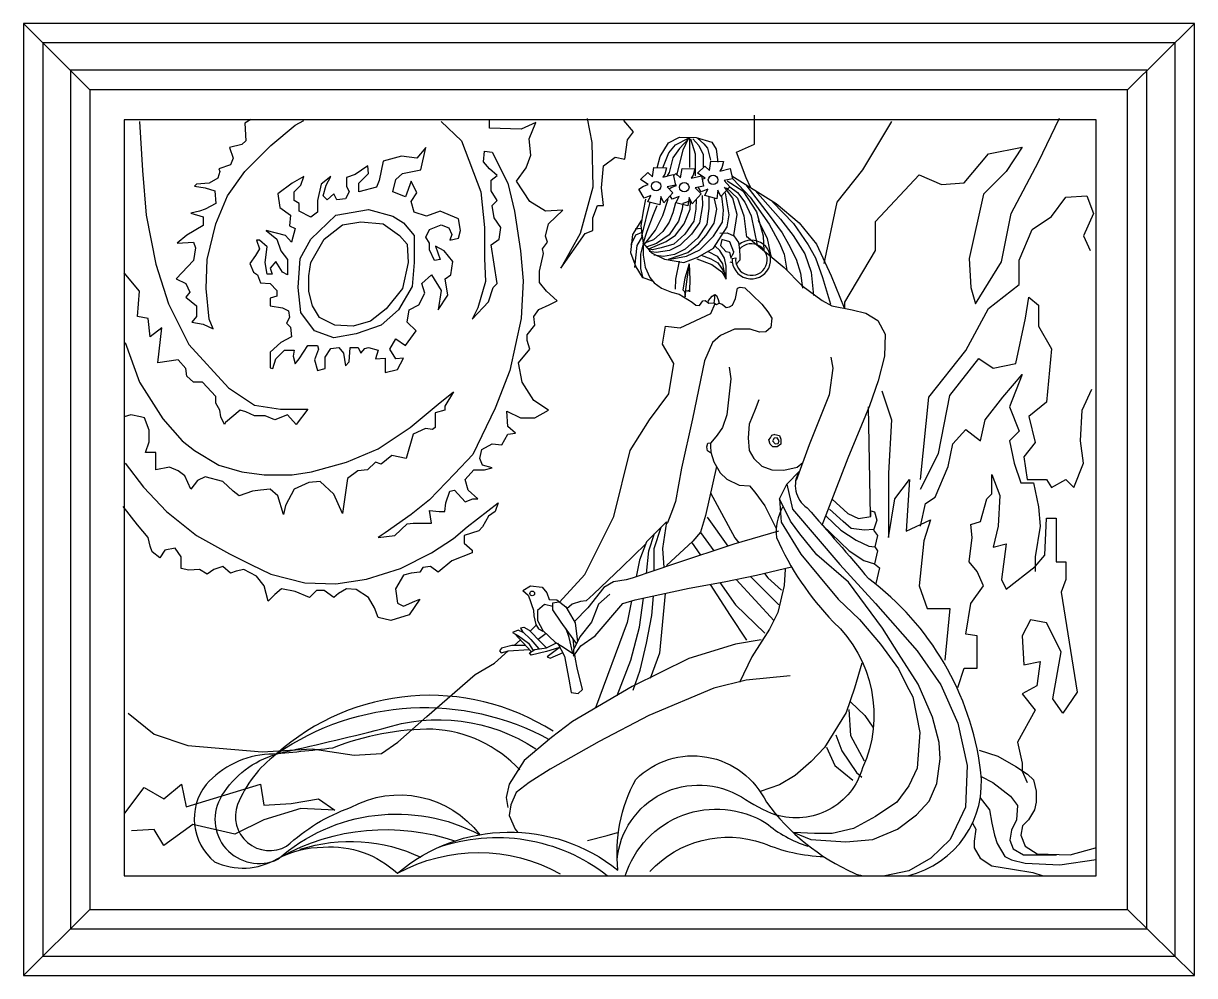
# Model space of a CAD drawing. Extents: x -66030 to 95157, y -13132 to 45879.
# Drawn here: x -64024 to -63424, y 6367 to 6855 of the extents above; entities that cross this region are included whole.
import ezdxf

# ---------------------------------------------------------------- set-up
doc = ezdxf.new("R2010")
doc.units = 0
doc.header["$LTSCALE"] = 100
doc.header["$MEASUREMENT"] = 0
for name, color, linetype in [('3', 11, 'CONTINUOUS'), ('4', 121, 'CONTINUOUS'), ('7', 105, 'CONTINUOUS')]:
    doc.layers.add(name, color=color, linetype=linetype)

msp = doc.modelspace()

# ---------------------------------------------------------------- linework, layer by layer
at = {"layer": '3'}
msp.add_lwpolyline([(-63972.22, 6418.6), (-63474.27, 6418.6), (-63474.27, 6805.98), (-63972.22, 6805.98)], close=True, dxfattribs=at)
for points in [[(-63964.28, 6805.22), (-63962.8, 6779.99), (-63960.82, 6757.23), (-63955.87, 6731.99), (-63949.43, 6711.71), (-63939.03, 6690.93), (-63918.73, 6668.66), (-63905.36, 6659.75), (-63892, 6657.77), (-63878.13, 6657.77), (-63884.07, 6649.86), (-63888.53, 6654.81), (-63894.97, 6652.33), (-63899.92, 6654.31), (-63905.36, 6654.31), (-63909.82, 6656.29), (-63912.79, 6657.28), (-63920.22, 6650.85), (-63920.71, 6649.86), (-63922.69, 6653.82), (-63923.19, 6657.28), (-63925.17, 6660.74), (-63925.17, 6664.21), (-63932.1, 6671.63), (-63936.56, 6671.63), (-63940.02, 6674.6), (-63940.52, 6678.56), (-63944.48, 6683.01), (-63954.88, 6681.52), (-63952.9, 6699.34), (-63958.84, 6694.88), (-63959.83, 6704.28), (-63965.27, 6705.27), (-63964.28, 6718.14), (-63972.21, 6727.54)], [(-63907.34, 6806.21), (-63910.32, 6804.23), (-63909.82, 6795.32), (-63911.8, 6793.34), (-63918.24, 6791.86), (-63916.26, 6786.42), (-63917.74, 6782.95), (-63923.68, 6780.98), (-63923.19, 6779.49), (-63924.18, 6776.03), (-63928.63, 6773.55), (-63935.07, 6773.06), (-63936.06, 6772.07), (-63930.62, 6771.08), (-63925.66, 6769.6), (-63925.17, 6763.16), (-63930.62, 6760.19), (-63933.59, 6759.2), (-63938.04, 6758.22), (-63931.61, 6756.24), (-63931.61, 6751.78), (-63940.02, 6746.84), (-63944.97, 6742.88), (-63936.56, 6743.37), (-63935.57, 6740.4), (-63936.56, 6733.97), (-63945.47, 6724.57), (-63940.52, 6722.1), (-63938.54, 6717.64), (-63940.52, 6715.17), (-63935.07, 6710.72), (-63935.07, 6705.27), (-63937.55, 6702.31), (-63931.61, 6701.32), (-63926.65, 6698.84), (-63928.63, 6703.79), (-63930.12, 6719.62), (-63929.62, 6734.47), (-63925.17, 6752.77), (-63919.23, 6767.12), (-63910.32, 6779.49), (-63896.95, 6792.85), (-63884.57, 6803.24), (-63880.11, 6805.71)], [(-63809.8, 6805.22), (-63799.41, 6795.32), (-63789.5, 6769.1), (-63787.52, 6750.79), (-63787.52, 6734.96), (-63787.03, 6723.09), (-63790.99, 6709.73), (-63793.96, 6703.79), (-63785.54, 6712.7), (-63783.07, 6720.12), (-63781.09, 6722.1), (-63784.06, 6741.89), (-63780.1, 6744.86), (-63779.11, 6750.79), (-63782.57, 6755.74), (-63783.56, 6762.17), (-63781.09, 6764.65), (-63784.06, 6769.6), (-63784.06, 6775.04), (-63781.09, 6777.51), (-63785.05, 6780.98), (-63788.02, 6784.44), (-63787.52, 6789.88), (-63783.56, 6789.39), (-63775.64, 6773.55), (-63772.17, 6759.2), (-63769.2, 6738.92), (-63767.72, 6723.58), (-63768.71, 6704.28), (-63774.65, 6677.57), (-63782.08, 6658.27), (-63793.47, 6634.52), (-63802.87, 6624.62), (-63815.75, 6611.27), (-63825.15, 6603.84), (-63838.52, 6594.44), (-63841.99, 6591.97), (-63833.57, 6592.96), (-63827.13, 6598.9), (-63824.16, 6599.39), (-63818.72, 6599.39), (-63814.76, 6599.39), (-63815.75, 6605.82), (-63810.79, 6605.33), (-63807.82, 6605.33), (-63807.33, 6609.78), (-63805.35, 6615.72), (-63802.87, 6616.21), (-63797.43, 6610.28), (-63793.47, 6611.76), (-63790.99, 6611.76), (-63795.94, 6616.21), (-63797.43, 6621.66), (-63792.97, 6626.6), (-63787.52, 6626.6), (-63783.56, 6627.59), (-63788.51, 6629.08), (-63790, 6632.54), (-63789.01, 6636.99), (-63783.56, 6639.96), (-63778.61, 6639.47), (-63775.64, 6644.91), (-63771.68, 6645.41), (-63775.64, 6648.87), (-63776.14, 6656.79), (-63769.2, 6653.32), (-63761.78, 6653.32), (-63754.85, 6657.28), (-63762.27, 6662.23), (-63768.21, 6671.63), (-63770.19, 6681.52), (-63764.25, 6688.45), (-63765.74, 6692.9), (-63765.74, 6695.87), (-63761.78, 6700.82), (-63762.27, 6705.27), (-63759.8, 6708.74), (-63754.35, 6711.21), (-63750.39, 6713.19), (-63755.84, 6718.14), (-63759.3, 6722.59), (-63759.3, 6728.53), (-63757.32, 6737.43), (-63757.82, 6739.91), (-63755.34, 6743.37), (-63756.33, 6746.34), (-63754.85, 6752.77), (-63747.42, 6759.7), (-63756.33, 6759.2), (-63764.25, 6764.15), (-63771.18, 6774.54), (-63766.23, 6781.47), (-63763.76, 6787.9), (-63764.75, 6796.31), (-63761.28, 6804.72), (-63768.71, 6801.26), (-63785.05, 6801.76), (-63785.05, 6806.21)], [(-63735.04, 6806.7), (-63732.56, 6794.33), (-63732.07, 6771.57), (-63738.51, 6747.82), (-63748.41, 6730.01), (-63736.03, 6747.82), (-63732.07, 6749.31), (-63732.07, 6755.74), (-63729.59, 6762.17), (-63726.62, 6762.17), (-63727.61, 6771.08), (-63726.62, 6782.46), (-63720.68, 6786.91), (-63715.73, 6785.92), (-63714.24, 6795.82), (-63711.27, 6799.78), (-63716.23, 6805.71)], [(-63651.32, 6771.44), (-63653.42, 6776.23), (-63658.38, 6789.45), (-63649.28, 6793.58), (-63649.28, 6808.46)], [(-63579, 6805.15), (-63593.88, 6780.36), (-63607.11, 6763.84), (-63613.73, 6732.44)], [(-63602.98, 6709.36), (-63602.98, 6712.61), (-63587.27, 6739.05), (-63587.27, 6753.92), (-63564.94, 6777.89), (-63553.37, 6772.93), (-63541.79, 6773.75), (-63529.39, 6788.63), (-63512.02, 6791.93), (-63520.29, 6779.54), (-63531.87, 6767.97), (-63539.31, 6734.92), (-63538.48, 6720.05), (-63536, 6711.78), (-63522.77, 6733.27), (-63517.81, 6758.05), (-63503.75, 6784.5), (-63493, 6806.81)], [(-63699.12, 6781.39), (-63697.52, 6787.27), (-63693.23, 6794.23), (-63687.61, 6797.17), (-63679.05, 6796.9), (-63671.01, 6794.5), (-63668.87, 6791.02), (-63668.07, 6784.33)], [(-63696.15, 6781.36), (-63693.2, 6789.12), (-63689.72, 6793.13), (-63683.03, 6796.61)], [(-63682.76, 6796.61), (-63687.58, 6791.26), (-63691.06, 6786.45), (-63692.93, 6778.95), (-63694, 6777.35)], [(-63683.03, 6796.61), (-63685.97, 6790.46), (-63689.19, 6777.62)], [(-63682.49, 6796.61), (-63682.49, 6781.63)], [(-63681.96, 6796.35), (-63679.55, 6788.59), (-63679.55, 6781.36), (-63679.55, 6777.35)], [(-63680.89, 6796.35), (-63677.67, 6792.87), (-63675.53, 6788.32), (-63675.53, 6781.9)], [(-63678.48, 6796.61), (-63675.26, 6793.67), (-63673.39, 6791.53), (-63671.78, 6785.38)], [(-63880.08, 6776.97), (-63886.02, 6773.5), (-63893.45, 6768.06), (-63892.46, 6761.13), (-63887.01, 6757.18), (-63887.51, 6751.73), (-63884.54, 6750.25), (-63886.52, 6743.32), (-63889.49, 6746.79), (-63899.39, 6749.26), (-63893.94, 6744.81), (-63891.96, 6738.87), (-63888.5, 6734.42), (-63888.5, 6726.5), (-63890.97, 6727.98), (-63894.44, 6733.43), (-63897.41, 6729.96), (-63896.42, 6726.99), (-63898.9, 6726.99), (-63899.89, 6732.93), (-63898.9, 6740.85), (-63902.86, 6744.31), (-63904.34, 6744.31), (-63902.86, 6739.86), (-63904.84, 6736.4), (-63907.81, 6732.44), (-63905.83, 6727.98), (-63903.85, 6726.5), (-63902.36, 6722.54), (-63897.41, 6722.05), (-63893.94, 6718.58), (-63893.94, 6715.61), (-63897.41, 6714.62), (-63897.41, 6710.67), (-63890.97, 6709.68), (-63888, 6708.19), (-63887.51, 6704.73), (-63888.99, 6701.76), (-63887.01, 6699.78), (-63886.52, 6694.83), (-63891.96, 6691.86), (-63897.41, 6686.92), (-63897.41, 6679), (-63895.92, 6678.51), (-63894.44, 6683.45), (-63889.98, 6687.91), (-63885.03, 6687.91), (-63885.53, 6684.94), (-63884.54, 6680.98), (-63882.56, 6683.45), (-63878.1, 6690.38), (-63873.15, 6690.38), (-63872.65, 6688.4), (-63874.63, 6682.96), (-63873.15, 6677.52), (-63869.19, 6678.51), (-63869.19, 6684.44), (-63866.22, 6688.9), (-63862.26, 6689.39), (-63859.78, 6686.42), (-63858.79, 6679.99), (-63856.81, 6681.97), (-63856.31, 6689.39), (-63852.35, 6689.39), (-63850.87, 6686.42), (-63848.89, 6688.9), (-63846.91, 6689.39), (-63841.96, 6687.91), (-63843.44, 6683.45), (-63838.49, 6683.95), (-63838.49, 6676.53), (-63832.05, 6678.01), (-63829.08, 6683.95), (-63833.04, 6683.45), (-63836.01, 6688.4), (-63833.04, 6693.84), (-63828.09, 6690.38), (-63822.65, 6697.8), (-63827.1, 6702.26), (-63826.11, 6708.69), (-63821.16, 6711.16), (-63818.19, 6717.1), (-63819.67, 6722.05), (-63814.72, 6726.5), (-63809.77, 6718.58), (-63811.26, 6708.69), (-63806.31, 6716.11), (-63807.79, 6724.52), (-63804.82, 6726.5), (-63803.83, 6733.43), (-63808.29, 6738.87), (-63812.74, 6741.34), (-63810.27, 6734.42), (-63813.24, 6733.92), (-63815.71, 6739.36), (-63815.71, 6742.83), (-63817.69, 6745.8), (-63815.71, 6749.75), (-63809.77, 6752.23), (-63805.81, 6750.74), (-63804.33, 6747.28), (-63805.32, 6744.31), (-63800.86, 6745.3), (-63799.87, 6749.26), (-63800.86, 6755.2), (-63810.27, 6759.16), (-63817.2, 6756.68), (-63823.64, 6758.66), (-63825.12, 6764.1), (-63822.15, 6768.56), (-63825.12, 6774.49), (-63828.09, 6766.58), (-63834.53, 6769.05), (-63833.04, 6775.48), (-63829.58, 6778.45), (-63820.17, 6780.43), (-63817.69, 6791.81), (-63822.15, 6786.37), (-63830.07, 6787.36), (-63839.48, 6784.88), (-63841.46, 6774.99), (-63842.95, 6771.52), (-63851.86, 6769.05), (-63851.86, 6773.5), (-63846.91, 6778.45), (-63847.4, 6782.41), (-63853.84, 6777.96), (-63858.29, 6776.47), (-63858.29, 6772.02), (-63856.81, 6769.05), (-63858.79, 6765.59), (-63863.25, 6765.09), (-63864.73, 6768.06), (-63868.2, 6765.09), (-63870.18, 6767.07), (-63868.69, 6772.51), (-63866.22, 6776.97), (-63871.17, 6773.01), (-63873.15, 6764.6), (-63873.15, 6758.66), (-63876.61, 6756.19), (-63882.56, 6759.16), (-63882.56, 6763.11), (-63885.03, 6764.6), (-63885.03, 6769.05), (-63881.57, 6772.51), (-63880.08, 6776.97)], [(-63702.34, 6767.21), (-63705.82, 6765.87), (-63708.5, 6770.42), (-63706.09, 6772.02), (-63703.68, 6772.82), (-63707.69, 6775.5), (-63703.94, 6778.98), (-63701.53, 6776.84), (-63700.73, 6781.65), (-63694.31, 6781.39), (-63695.11, 6778.17), (-63696.18, 6776.57), (-63690.83, 6777.91), (-63689.75, 6772.56), (-63694.04, 6771.75), (-63691.09, 6768.54), (-63695.64, 6763.46), (-63697.25, 6766.67), (-63697.79, 6762.39), (-63703.94, 6764), (-63702.34, 6767.21)], [(-63690.71, 6777.31), (-63689.49, 6778.44), (-63687.08, 6776.3), (-63686.27, 6781.12), (-63679.85, 6780.85), (-63680.65, 6777.64), (-63681.72, 6776.03), (-63676.37, 6777.37), (-63675.3, 6772.02), (-63679.58, 6771.22), (-63676.64, 6768.01), (-63681.19, 6762.93), (-63682.79, 6766.14), (-63683.33, 6761.85), (-63689.49, 6763.46), (-63687.88, 6766.67)], [(-63676, 6775.53), (-63674.49, 6776.03), (-63678.51, 6778.71), (-63674.76, 6782.19), (-63672.35, 6780.05), (-63671.55, 6784.86), (-63665.12, 6784.6), (-63665.93, 6781.39), (-63667, 6779.78), (-63661.64, 6781.12), (-63660.57, 6775.77), (-63664.86, 6774.96), (-63661.91, 6771.75), (-63666.46, 6766.67), (-63668.07, 6769.88), (-63668.6, 6765.6), (-63674.76, 6767.21), (-63673.16, 6770.42)], [(-63663.25, 6774.7), (-63655.22, 6769.61), (-63648.26, 6758.91), (-63644.78, 6746.61), (-63644.41, 6738.9)], [(-63660.84, 6777.37), (-63638.08, 6763.19), (-63626.3, 6753.29), (-63617.47, 6742.32), (-63609.97, 6726), (-63603.28, 6709.68)], [(-63660.42, 6775.71), (-63651.45, 6766.44), (-63641.71, 6752.53), (-63636.45, 6742.8), (-63633.98, 6737.24), (-63632.74, 6728.89)], [(-63705.01, 6765.33), (-63706.35, 6759.18), (-63707.42, 6751.69), (-63706.35, 6742.86), (-63702.07, 6737.78), (-63695.38, 6734.57), (-63685.47, 6732.96), (-63678.24, 6735.64), (-63670.21, 6740.18), (-63663.25, 6751.15), (-63662.18, 6757.31), (-63664.05, 6768.54)], [(-63692.97, 6770.59), (-63691.63, 6771.49), (-63689.22, 6772.29), (-63689.77, 6772.66)], [(-63673.16, 6770.42), (-63676.64, 6769.08), (-63678.06, 6771.5)], [(-63659.8, 6746.66), (-63658.16, 6757.57), (-63660.3, 6765.87), (-63664.59, 6771.49)], [(-63663.52, 6771.22), (-63657.89, 6765.87), (-63654.68, 6756.77), (-63653.31, 6745.89)], [(-63661.91, 6771.75), (-63657.89, 6768.81), (-63654.15, 6763.73), (-63650.93, 6756.77), (-63647.95, 6741.85)], [(-63653.62, 6772.77), (-63641.71, 6757.17), (-63635.06, 6748.05), (-63631.81, 6742.33), (-63627.95, 6734.61), (-63625.63, 6727.35), (-63624.7, 6719.78)], [(-63648.82, 6769.84), (-63635.99, 6755.16), (-63629.5, 6746.66), (-63623.47, 6737.39), (-63620.22, 6727.97), (-63618.98, 6715.91)], [(-63706.89, 6746.34), (-63702.61, 6763.73)], [(-63706.35, 6742.59), (-63704.21, 6749.01), (-63701, 6757.57), (-63699.12, 6762.12)], [(-63689.75, 6763.46), (-63691.09, 6758.38), (-63692.97, 6753.56), (-63696.18, 6748.75), (-63701, 6744.46), (-63706.09, 6742.59)], [(-63705.28, 6742.59), (-63699.93, 6749.55), (-63696.18, 6757.04), (-63693.5, 6765.33)], [(-63681.99, 6764.53), (-63686.01, 6763.19), (-63686.27, 6760.25), (-63688.15, 6754.1), (-63692.97, 6747.14), (-63699.39, 6742.59), (-63704.75, 6740.72)], [(-63679.05, 6765.33), (-63679.31, 6760.25), (-63680.38, 6754.1), (-63684.94, 6747.41), (-63690.56, 6742.32), (-63696.98, 6740.45), (-63701.53, 6739.38), (-63703.41, 6739.92)], [(-63703.41, 6739.92), (-63694.57, 6743.66), (-63689.75, 6746.87), (-63685.2, 6752.76), (-63682.26, 6760.25), (-63681.99, 6764.53)], [(-63676.1, 6767.21), (-63675.83, 6762.12), (-63677.44, 6753.29), (-63681.45, 6747.41), (-63687.34, 6741.79), (-63692.7, 6739.11), (-63699.66, 6738.04), (-63703.14, 6738.58)], [(-63672.62, 6766.4), (-63672.62, 6760.52), (-63673.69, 6752.49), (-63678.24, 6745.53), (-63684.67, 6739.65), (-63690.29, 6736.97), (-63695.91, 6735.9), (-63700.73, 6736.71)], [(-63693.23, 6734.57), (-63683.33, 6738.04), (-63677.71, 6742.59), (-63673.96, 6746.87), (-63669.94, 6753.03), (-63668.6, 6760.25), (-63669.67, 6765.6)], [(-63692.43, 6734.57), (-63684.13, 6736.17), (-63677.17, 6739.38), (-63670.21, 6746.34), (-63665.66, 6753.56), (-63665.12, 6759.71), (-63665.93, 6766.94)], [(-63687.88, 6766.67), (-63691.36, 6765.33), (-63692.39, 6767.09)], [(-63640.01, 6763.97), (-63629.19, 6752.84), (-63621.76, 6742.03), (-63617.9, 6735.23), (-63614.34, 6725.18), (-63610.32, 6711.59)], [(-63564.11, 6621.72), (-63559.98, 6663.86), (-63540.96, 6687.82), (-63529.39, 6709.3), (-63513.68, 6721.7), (-63513.68, 6734.09), (-63507.06, 6749.79), (-63497.14, 6756.4), (-63489.7, 6766.32), (-63478.95, 6767.14), (-63475.64, 6758.05), (-63480.6, 6746.49), (-63477.29, 6739.05)], [(-63881.57, 6707.2), (-63883.05, 6720.07), (-63882.06, 6734.91), (-63876.61, 6744.81), (-63863.74, 6757.18), (-63846.91, 6760.14), (-63834.53, 6756.68), (-63829.08, 6753.22), (-63823.64, 6746.79), (-63823.64, 6732.93), (-63824.63, 6720.56), (-63831.56, 6708.69), (-63840.47, 6700.77), (-63853.34, 6696.32), (-63864.73, 6694.34), (-63874.63, 6697.8), (-63881.57, 6707.2)], [(-63876.61, 6732.93), (-63869.68, 6744.81), (-63860.28, 6752.23), (-63850.87, 6753.71), (-63839.48, 6752.72), (-63831.06, 6746.79), (-63827.1, 6742.33), (-63826.61, 6732.93), (-63829.58, 6719.57), (-63837.99, 6709.18), (-63845.92, 6702.75), (-63854.83, 6700.28), (-63864.24, 6700.77), (-63872.16, 6704.73), (-63875.62, 6710.67), (-63877.6, 6718.09), (-63877.6, 6726), (-63877.6, 6726), (-63876.61, 6732.93)], [(-63707.16, 6754.63), (-63711.73, 6747.28), (-63712.83, 6737.97), (-63710.09, 6730.67), (-63706.8, 6725.37), (-63701.68, 6723.55)], [(-63707.35, 6750.38), (-63710.45, 6750.02)], [(-63647.28, 6754.54), (-63642.79, 6745.12), (-63640.78, 6735.54)], [(-63706.98, 6748.19), (-63710.27, 6746.91), (-63712.64, 6741.98)], [(-63706.8, 6746.18), (-63709.54, 6741.62), (-63710.27, 6735.23), (-63710.64, 6730.3)], [(-63666.96, 6748), (-63663.3, 6748.18), (-63659.83, 6746.54), (-63657.46, 6743.07), (-63656.91, 6739.42), (-63656.73, 6735.95), (-63656.73, 6734.13), (-63658.55, 6732.12), (-63658.6, 6732.13)], [(-63666.59, 6741.61), (-63663.85, 6738.51), (-63662.02, 6738.14), (-63661.29, 6735.04), (-63659.83, 6738.14), (-63661.84, 6743.43), (-63666.04, 6744.71), (-63666.59, 6741.61)], [(-63653.37, 6746.36), (-63634.03, 6730.26), (-63624.93, 6721.17), (-63614.49, 6713.41), (-63609.67, 6710.73), (-63599.23, 6708.59), (-63592.27, 6706.99), (-63586.11, 6703.24), (-63582.32, 6696.13), (-63582.59, 6684.9), (-63585.83, 6672.29), (-63590.38, 6659.45), (-63601.37, 6632.61), (-63614.76, 6598.1)], [(-63706.43, 6741.98), (-63707.71, 6737.24), (-63707.71, 6729.76), (-63706.43, 6724.83)], [(-63706.31, 6742.55), (-63706.2, 6736.6), (-63705.22, 6730.47), (-63702.85, 6725.17), (-63700.62, 6722.53), (-63696.85, 6719.74), (-63691.84, 6717.65), (-63687.82, 6716.61), (-63681.1, 6712.63), (-63679.29, 6711.1), (-63677.48, 6710.82), (-63675.63, 6713.26), (-63675.63, 6713.26), (-63674.45, 6713.46), (-63672.67, 6712.09), (-63670.12, 6712.28), (-63668.74, 6711.3), (-63667.36, 6712.09), (-63665.79, 6711.5), (-63663.82, 6709.92), (-63662.05, 6710.12), (-63660.48, 6711.1), (-63658.91, 6714.44), (-63657.92, 6719.75), (-63656.55, 6720.34), (-63654.19, 6719.95), (-63650.45, 6716.41), (-63645.53, 6711.5), (-63642.38, 6707.56), (-63640.42, 6704.42), (-63640.81, 6699.51), (-63643.37, 6697.34), (-63646.71, 6697.15), (-63651.43, 6698.72), (-63659.5, 6698.72), (-63666.58, 6695.57), (-63670.7, 6691.86), (-63674.92, 6682.54), (-63680.93, 6652.77), (-63686.65, 6627.51), (-63689.66, 6610.37), (-63691.17, 6606.16), (-63693.88, 6599.54), (-63694.55, 6598.88)], [(-63678.78, 6734.83), (-63671.01, 6731.89), (-63665.93, 6728.14), (-63663.78, 6724.4), (-63663.78, 6731.09), (-63664.59, 6735.1), (-63667, 6739.11), (-63669.41, 6741.25)], [(-63672.89, 6738.58), (-63668.34, 6736.17), (-63665.66, 6732.16), (-63664.32, 6724.93)], [(-63689.79, 6719.16), (-63689.6, 6724.27), (-63687.6, 6733.58)], [(-63682.76, 6732.21), (-63684.91, 6724.9), (-63685.91, 6718.93), (-63685.04, 6718.06), (-63684.77, 6715.38), (-63684.49, 6718.24), (-63684.49, 6718.97), (-63683.94, 6723.17), (-63683.21, 6727.74), (-63682.76, 6732.21)], [(-63682.76, 6732.21), (-63682.36, 6724.23), (-63682.49, 6718.6), (-63682.49, 6717.86), (-63682.69, 6718.26), (-63682.83, 6718.53), (-63683.5, 6718.26), (-63684.44, 6718.33), (-63684.44, 6718.46)], [(-63676.64, 6736.71), (-63671.55, 6734.83), (-63668.07, 6732.69), (-63666.46, 6730.55), (-63664.32, 6727.07), (-63664.32, 6725.2)], [(-63660.58, 6732.71), (-63661.66, 6733.03)], [(-63660.74, 6734.98), (-63658.83, 6735.24)], [(-63672.95, 6712.33), (-63672.83, 6713.49), (-63670.9, 6715.7), (-63669.57, 6716.55), (-63668.77, 6715.94), (-63667.8, 6713.97), (-63667.32, 6712.05)], [(-63669.57, 6716.55), (-63669.97, 6713.21), (-63670.12, 6712.28)], [(-63564.11, 6616.76), (-63555.02, 6634.94), (-63549.23, 6664.68), (-63534.35, 6683.69), (-63526.91, 6678.73), (-63515.33, 6681.21), (-63510.37, 6704.35), (-63508.72, 6715.09), (-63503.75, 6710.96), (-63503.75, 6700.21), (-63497.14, 6688.65), (-63499.62, 6661.38), (-63508.72, 6653.94), (-63505.41, 6640.72), (-63511.2, 6633.29), (-63509.54, 6621.72), (-63499.62, 6621.72), (-63497.14, 6617.59), (-63489.7, 6621.72), (-63485.56, 6617.59), (-63480.6, 6629.98), (-63482.26, 6641.55), (-63481.43, 6657.25), (-63476.47, 6667.99)], [(-63749.08, 6558.87), (-63736.1, 6572.97), (-63721.22, 6602.71), (-63712.95, 6636.59), (-63703.03, 6652.29), (-63693.11, 6665.51), (-63690.62, 6681.21), (-63696.41, 6691.13), (-63694.76, 6700.21), (-63687.32, 6699.39), (-63671.61, 6706.82), (-63669.47, 6711.82)], [(-63971.71, 6691.91), (-63964.28, 6671.63), (-63952.4, 6652.83), (-63942.5, 6641.45), (-63936.06, 6636.5), (-63923.68, 6629.08), (-63911.8, 6625.61), (-63900.41, 6624.13), (-63886.05, 6624.13), (-63876.15, 6625.61), (-63858.33, 6630.56), (-63841.99, 6637.49), (-63825.65, 6648.37), (-63811.29, 6660.25), (-63803.37, 6666.68), (-63807.82, 6659.26), (-63807.82, 6657.28), (-63812.78, 6655.8), (-63812.78, 6648.37), (-63814.26, 6647.38), (-63817.73, 6647.88), (-63824.16, 6644.91), (-63827.63, 6632.54), (-63835.06, 6634.03), (-63840.5, 6629.57), (-63843.47, 6630.56), (-63847.43, 6626.6), (-63852.39, 6626.11), (-63857.83, 6622.15), (-63860.31, 6604.34), (-63864.76, 6614.23), (-63871.7, 6620.67), (-63877.64, 6620.17), (-63885.06, 6616.71), (-63889.52, 6608.3), (-63890.51, 6603.84), (-63893.48, 6613.24), (-63897.44, 6616.71), (-63902.39, 6616.21), (-63906.35, 6615.72), (-63913.29, 6613.24), (-63916.26, 6615.72), (-63921.7, 6620.67), (-63930.62, 6623.14), (-63934.58, 6621.16), (-63938.04, 6616.71), (-63941.01, 6623.63), (-63944.48, 6626.11), (-63948.93, 6628.09), (-63955.87, 6626.6), (-63955.87, 6635.51), (-63961.31, 6635.51), (-63959.33, 6640.95), (-63959.33, 6646.89), (-63961.81, 6653.32), (-63963.79, 6653.82), (-63968.74, 6654.81), (-63972.21, 6653.82)], [(-63610.19, 6684.33), (-63609.12, 6678.71), (-63610.99, 6665.07), (-63621.17, 6639.38), (-63627.86, 6621.19)], [(-63662.28, 6679.23), (-63661.37, 6673.22), (-63663.48, 6654.87), (-63665.59, 6648.26), (-63668.3, 6644.35), (-63671.61, 6640.44)], [(-63564.11, 6597.75), (-63561.63, 6609.32), (-63556.67, 6612.63), (-63550.06, 6628.33), (-63547.58, 6639.9), (-63540.96, 6647.33), (-63533.52, 6641.55), (-63531.04, 6652.29), (-63521.95, 6663.86), (-63512.02, 6675.43), (-63518.64, 6658.9), (-63513.68, 6646.51), (-63518.64, 6641.55), (-63516.16, 6629.98), (-63512.85, 6620.06), (-63506.23, 6620.06), (-63503.75, 6607.67), (-63502.93, 6597.75), (-63505.41, 6582.06), (-63505.41, 6574.62)], [(-63583.96, 6667.16), (-63579, 6652.29), (-63580.65, 6625.02), (-63580.65, 6591.97), (-63577.34, 6611.8), (-63569.9, 6621.72), (-63571.56, 6595.28), (-63559.15, 6601.06), (-63562.46, 6590.32), (-63564.94, 6567.18), (-63560.81, 6555.61), (-63549.23, 6555.61), (-63551.71, 6529.17)], [(-63647.1, 6662.52), (-63648.92, 6657.58), (-63651.89, 6650), (-63652.55, 6643.08), (-63651.89, 6636.49), (-63649.58, 6632.54), (-63645.46, 6628.58), (-63640.34, 6626.6), (-63634.24, 6626.44), (-63627.32, 6628.09), (-63624.52, 6630.39)], [(-63590.97, 6658.89), (-63590.05, 6603.13)], [(-63638.86, 6644.73), (-63636.39, 6644.23), (-63635.73, 6642.42), (-63635.73, 6639.79), (-63637.54, 6638.47), (-63639.85, 6638.47), (-63641.17, 6639.79), (-63641.83, 6642.09), (-63641, 6643.08), (-63640.34, 6644.4), (-63638.7, 6644.89)], [(-63640.02, 6641.43), (-63638.7, 6639.95), (-63637.05, 6640.11), (-63636.55, 6641.43), (-63637.54, 6643.08), (-63639.19, 6642.92), (-63639.85, 6641.76)], [(-63671.83, 6635.34), (-63673.32, 6636.33), (-63673.65, 6638.47), (-63673.15, 6640.28), (-63671.83, 6640.44), (-63671.83, 6638.8), (-63671.61, 6635.63)], [(-63971.71, 6630.07), (-63962.3, 6617.7), (-63950.42, 6605.33), (-63935.07, 6592.96), (-63918.24, 6583.56), (-63907.34, 6578.11), (-63896.95, 6573.17), (-63879.62, 6568.71), (-63863.77, 6568.22), (-63847.93, 6570.69), (-63830.6, 6576.14), (-63814.76, 6584.05), (-63803.37, 6591.47), (-63796.44, 6597.41), (-63780.59, 6609.78), (-63782.08, 6605.33), (-63785.54, 6602.85), (-63788.51, 6597.41), (-63790.49, 6595.43), (-63797.92, 6592.96), (-63797.92, 6589), (-63793.96, 6585.54), (-63793.96, 6584.05), (-63804.36, 6580.09), (-63811.29, 6574.16), (-63815.25, 6577.13), (-63819.21, 6576.63), (-63820.7, 6574.16), (-63825.15, 6573.66), (-63829.11, 6572.67), (-63833.08, 6565.75), (-63832.09, 6558.32), (-63829.11, 6556.84), (-63823.17, 6559.31), (-63820.7, 6560.3), (-63826.14, 6552.39), (-63835.55, 6549.42), (-63841.99, 6550.9), (-63843.97, 6555.85), (-63846.94, 6561.29), (-63853.38, 6565.25), (-63858.33, 6565.75), (-63862.29, 6563.27), (-63864.76, 6561.29), (-63869.71, 6564.76), (-63873.68, 6564.76), (-63877.14, 6561.29), (-63884.57, 6564.26), (-63891.5, 6565.75), (-63894.97, 6562.78), (-63898.43, 6559.31), (-63900.41, 6567.23), (-63904.37, 6572.18), (-63910.81, 6575.64), (-63914.77, 6574.65), (-63917.74, 6573.66), (-63921.7, 6577.13), (-63926.16, 6575.64), (-63929.62, 6573.17), (-63933.59, 6575.64), (-63939.03, 6575.15), (-63942.99, 6576.14), (-63942.99, 6582.07), (-63945.96, 6586.53), (-63951.41, 6585.54), (-63953.89, 6581.58), (-63957.85, 6584.55), (-63958.84, 6587.52), (-63959.83, 6591.97), (-63965.27, 6598.4), (-63972.7, 6607.8)], [(-63671.61, 6635.63), (-63670.1, 6630.82), (-63666.79, 6625.1), (-63663.48, 6621.79), (-63657.16, 6618.79), (-63651.74, 6618.49), (-63649.03, 6615.18), (-63643.92, 6608.26), (-63638.09, 6596.62)], [(-63668.63, 6628.32), (-63674.33, 6603.25), (-63676.9, 6594.7), (-63680.89, 6590.14), (-63694.29, 6577.61)], [(-63626.25, 6626.01), (-63632.68, 6619.32), (-63629.73, 6606.48), (-63605.51, 6578.22), (-63587.22, 6558.21), (-63565.89, 6533.84), (-63553.7, 6516.44), (-63544.99, 6496.86), (-63540.2, 6475.11), (-63541.07, 6453.79), (-63548.91, 6437.26), (-63558.92, 6427.69), (-63570.24, 6421.16), (-63582.43, 6418.55)], [(-63545.1, 6515.13), (-63541.79, 6525.04), (-63535.17, 6525.04), (-63535.17, 6541.57), (-63540.96, 6542.39), (-63538.48, 6558.09), (-63531.87, 6567.18), (-63535.17, 6574.62), (-63539.31, 6579.58), (-63537.66, 6591.97), (-63538.48, 6598.58), (-63533.52, 6600.23), (-63530.21, 6611.8), (-63527.73, 6614.28), (-63527.73, 6624.2), (-63523.6, 6613.45), (-63524.43, 6597.75), (-63526.91, 6587.01), (-63520.29, 6588.67), (-63522.77, 6570.49), (-63520.29, 6565.53), (-63505.41, 6577.1), (-63500.45, 6582.88), (-63499.62, 6601.89), (-63494.66, 6601.89), (-63494.66, 6579.58), (-63489.7, 6579.58), (-63489.7, 6570.49), (-63492.18, 6563.88), (-63488.04, 6538.26), (-63483.91, 6512.65), (-63491.35, 6501.91), (-63496.31, 6509.34), (-63492.18, 6533.3), (-63499.62, 6548.18), (-63507.89, 6549.83), (-63512.02, 6541.57), (-63511.2, 6526.69), (-63502.93, 6528.35), (-63504.58, 6515.95), (-63512.02, 6511.82), (-63505.41, 6503.56), (-63514.5, 6487.03), (-63512.02, 6476.29), (-63512.02, 6472.16), (-63509.54, 6466.38)], [(-63629.02, 6440.74), (-63620.31, 6437.26), (-63602.46, 6435.95), (-63588.53, 6437.26), (-63575.9, 6442.48), (-63566.32, 6449.88), (-63559.79, 6456.84), (-63555.88, 6465.97), (-63554.13, 6478.59), (-63554.57, 6486.86), (-63558.05, 6499.91), (-63565.45, 6516.88), (-63575.47, 6532.54), (-63583.74, 6545.59), (-63601.15, 6569.08), (-63617.26, 6583.01), (-63625.97, 6593.88), (-63630.76, 6600.41), (-63636.43, 6611.83), (-63632.68, 6619.32)], [(-63671.7, 6614.83), (-63659.28, 6591.79), (-63657.23, 6589.31)], [(-63636.43, 6611.83), (-63635.62, 6599.79), (-63625.53, 6583.44), (-63616.39, 6572.56), (-63606.38, 6560.38), (-63595.49, 6549.94), (-63584.61, 6537.32), (-63575.47, 6524.71), (-63571.11, 6516.01), (-63568.07, 6510.35), (-63564.58, 6492.08), (-63565.89, 6473.8), (-63570.24, 6464.67), (-63576.34, 6456.4), (-63587.22, 6449.01), (-63598.54, 6442.92), (-63609.43, 6440.31), (-63618.57, 6440.31), (-63629.02, 6440.74)], [(-63588.22, 6596.04), (-63592.8, 6595.81), (-63599.66, 6596.5), (-63603.77, 6600.15), (-63610.86, 6606.55)], [(-63609.49, 6611.58), (-63601.49, 6604.27), (-63596, 6601.75), (-63589.6, 6602.67), (-63589.6, 6605.64), (-63587.77, 6605.18), (-63586.62, 6600.84), (-63588.22, 6595.81), (-63586.17, 6593.07), (-63587.54, 6587.13), (-63586.17, 6585.07), (-63587.77, 6578.44), (-63585.25, 6576.39), (-63587.08, 6568.39)], [(-63694.38, 6600.06), (-63704.64, 6589.82), (-63708.19, 6580.36), (-63709.88, 6571.8)], [(-63694.38, 6600.06), (-63696.35, 6586.27), (-63695.6, 6576.62)], [(-63673.48, 6602.43), (-63662.97, 6587.52)], [(-63612.46, 6602.9), (-63604.92, 6595.81), (-63597.14, 6590.56), (-63590.74, 6587.58), (-63587.54, 6587.13)], [(-63637.01, 6595.16), (-63659.88, 6588.55), (-63689.68, 6578.62), (-63711.95, 6571.1), (-63714.96, 6570.23), (-63721.53, 6569.26), (-63726.37, 6566.36), (-63734.69, 6555.92), (-63741.52, 6548.89)], [(-63700.69, 6574.9), (-63700.69, 6586.27), (-63697.12, 6597.32)], [(-63676.97, 6594.61), (-63670.02, 6585.17)], [(-63614.6, 6598.49), (-63600.8, 6585.07), (-63593.25, 6580.27), (-63587.77, 6578.44)], [(-63705.08, 6588.63), (-63717.05, 6576.99), (-63731.79, 6562.85), (-63735.41, 6559.54), (-63738.41, 6559.24), (-63742.63, 6557.74), (-63745.38, 6555.41)], [(-63704.58, 6573.59), (-63703.45, 6585.09), (-63700.5, 6593.96)], [(-63681.47, 6589.6), (-63676.84, 6582.9)], [(-63723.38, 6562.98), (-63729.1, 6557.87), (-63732.71, 6548.55), (-63738.73, 6541.03), (-63742.04, 6534.41), (-63742.04, 6531.11), (-63738.13, 6536.52), (-63730.91, 6541.63), (-63716.76, 6558.17), (-63710.44, 6559.98), (-63682.75, 6565.99), (-63664.7, 6569.3), (-63648.15, 6572.61), (-63630.28, 6576.89)], [(-63658.71, 6570.5), (-63639.17, 6549.22)], [(-63633.47, 6575.77), (-63633.99, 6567.35), (-63637.27, 6553.55), (-63641.54, 6545), (-63650.67, 6530.76), (-63656.94, 6517.65)], [(-63651.29, 6571.98), (-63636.8, 6557.5)], [(-63644.19, 6573.56), (-63642.32, 6571.29), (-63635.36, 6565)], [(-63767.92, 6564.79), (-63764.01, 6567.19), (-63757.99, 6566.59), (-63755.58, 6563.59), (-63754.38, 6560.28), (-63750.47, 6559.98), (-63745.95, 6556.37), (-63741.14, 6548.25), (-63739.98, 6538.53)], [(-63767.92, 6564.79), (-63765.21, 6562.38), (-63764.31, 6560.28), (-63763.47, 6557.65), (-63762.48, 6554.77), (-63762.31, 6551.89), (-63761.33, 6547.36), (-63759.84, 6545.22), (-63757.69, 6544.04)], [(-63672.02, 6567.96), (-63661.65, 6551.98), (-63653.37, 6539.37)], [(-63667.05, 6568.87), (-63658.89, 6557.5), (-63643.9, 6542.92)], [(-63740.46, 6537.58), (-63742.14, 6540.12), (-63748.36, 6548.55), (-63752.57, 6554.86), (-63752.57, 6558.47), (-63749.56, 6559.07)], [(-63712.32, 6559.44), (-63714.5, 6548.44), (-63730.67, 6504.69)], [(-63719.62, 6510.99), (-63712.52, 6529.12), (-63708.19, 6546.07), (-63706.02, 6560.94)], [(-63711.34, 6513.75), (-63707.79, 6524), (-63704.64, 6537.79), (-63701.88, 6551.98), (-63700.99, 6562.03)], [(-63695.04, 6563.32), (-63697.93, 6532.67), (-63702.66, 6519.67)], [(-63752.57, 6556.67), (-63756.79, 6557.57), (-63760.4, 6554.56), (-63760.4, 6549.45), (-63757.69, 6544.34), (-63751.37, 6538.32), (-63747.17, 6535.84), (-63742.34, 6532.61), (-63744.15, 6540.73), (-63745.65, 6545.24)], [(-63767.38, 6546.06), (-63764.67, 6544.52), (-63758.48, 6538.14), (-63755.77, 6535.43)], [(-63764.21, 6544.05), (-63761.18, 6546.81)], [(-63767.68, 6543.3), (-63770.28, 6544.52), (-63773.18, 6543.36), (-63770.09, 6541.62), (-63765.06, 6537.75), (-63762.59, 6534.13)], [(-63772.02, 6542.58), (-63763.57, 6533.5)], [(-63767.38, 6545.87), (-63769.12, 6545.48), (-63768.15, 6543.74), (-63763.9, 6539.69), (-63759.67, 6534.93)], [(-63756.02, 6542.75), (-63759.99, 6539.7)], [(-63741.64, 6535.22), (-63742.13, 6540.1)], [(-63766.8, 6536.59), (-63773.57, 6536.59), (-63778.79, 6535.24), (-63779.95, 6533.89), (-63778.98, 6532.92), (-63775.31, 6533.89), (-63764.86, 6534.66)], [(-63645.82, 6539.59), (-63658.93, 6537.31), (-63682.88, 6529.9), (-63711.96, 6515.66), (-63742.47, 6497.71), (-63753.3, 6489.45), (-63767.27, 6477.77), (-63774.97, 6465.52), (-63776.39, 6458.68), (-63775.54, 6453.55)], [(-63772.42, 6536.59), (-63769.18, 6539.54)], [(-63749.58, 6535.43), (-63755.77, 6533.5), (-63763.7, 6531.76), (-63764.48, 6532.92), (-63761.77, 6534.66), (-63755.77, 6535.43), (-63750.74, 6537.95)], [(-63749.39, 6535.43), (-63755.39, 6530.79), (-63753.84, 6530.21), (-63747.26, 6533.11)], [(-63750.17, 6538.02), (-63746.55, 6531.11), (-63744.34, 6519.37), (-63743.24, 6512.46), (-63739.56, 6511.95), (-63737.42, 6514.08), (-63740.06, 6525.17), (-63740.88, 6529.64), (-63741.33, 6532.09)], [(-63970.1, 6501.91), (-63956.87, 6491.16), (-63939.51, 6485.38), (-63901.47, 6482.08), (-63875.84, 6483.73), (-63854.34, 6480.42), (-63840.29, 6481.25), (-63832.02, 6487.03), (-63817.13, 6500.25), (-63792.33, 6521.74), (-63782.41, 6527.52), (-63775.44, 6533.85)], [(-63594.22, 6527.62), (-63597.92, 6514.8), (-63602.2, 6502.27), (-63613.32, 6484.32), (-63620.16, 6477.2), (-63628.43, 6470.07), (-63636.41, 6465.23), (-63646.39, 6461.81)], [(-63630.99, 6521.07), (-63653.52, 6518.79), (-63670.05, 6514.8), (-63703.41, 6500.84), (-63728.78, 6487.45), (-63753.87, 6473.21), (-63764.7, 6466.37), (-63771.26, 6461.24), (-63774.11, 6454.98), (-63774.97, 6449.56), (-63771.83, 6442.44), (-63770.4, 6440.73)], [(-63600.12, 6507.84), (-63592.63, 6500.75), (-63588.69, 6494.84)], [(-63600.91, 6503.9), (-63600.12, 6490.5), (-63593.02, 6477.49)], [(-63607.62, 6490.89), (-63604.46, 6482.62), (-63596.97, 6471.58), (-63594.21, 6469.22)], [(-63612.35, 6484.59), (-63608.01, 6475.13), (-63598.94, 6467.64)], [(-63534.11, 6482.94), (-63524.53, 6479.9), (-63515.39, 6474.67), (-63509.29, 6470.76), (-63506.24, 6467.71), (-63504.94, 6462.06), (-63504.94, 6456.4), (-63505.81, 6452.49), (-63508.86, 6447.27), (-63511.9, 6444.22), (-63512.78, 6439.44), (-63510.6, 6433.78), (-63504.5, 6429.86), (-63487.52, 6429.43), (-63474.46, 6432.91)], [(-63533.06, 6469.54), (-63527.14, 6466.41), (-63518, 6459.45), (-63514.52, 6454.66), (-63514.95, 6447.27), (-63517.56, 6442.05), (-63518.43, 6436.82), (-63516.69, 6432.47), (-63511.47, 6429.43), (-63494.49, 6429.43)], [(-63971.76, 6450.68), (-63961.84, 6463.9), (-63951.91, 6458.11), (-63942.82, 6465.55), (-63940.34, 6453.98), (-63902.3, 6465.55), (-63900.65, 6454.81), (-63886.59, 6455.63), (-63872.53, 6458.11), (-63864.27, 6452.33), (-63881.63, 6453.16), (-63900.65, 6447.37), (-63915.53, 6439.93), (-63937.03, 6444.89), (-63951.91, 6434.15), (-63956.87, 6442.41), (-63968.45, 6441.59)], [(-63533.67, 6458.58), (-63528.88, 6452.49), (-63527.58, 6445.53), (-63526.27, 6439.44), (-63524.97, 6435.08), (-63521.05, 6428.56), (-63517.56, 6426.82), (-63510.6, 6425.08), (-63492.75, 6424.21), (-63474.27, 6427.02)], [(-63537.59, 6445.66), (-63535.85, 6442.48), (-63536.72, 6436.39), (-63536.72, 6432.91), (-63533.67, 6427.69), (-63527.58, 6423.77), (-63517.13, 6422.03), (-63506.68, 6420.29), (-63501.4, 6418.6)], [(-63734.77, 6436.74), (-63724.79, 6439.31), (-63719.37, 6440.73)]]:
    msp.add_lwpolyline(points, dxfattribs=at)
for points in [[(-63626.25, 6626.01, 0.401597), (-63622.27, 6607.16, -0.005919), (-63590.68, 6570.77, 8.83606)], [(-63634.82, 6607.55, 0.15326), (-63638.03, 6592.03, 0.089293), (-63608.88, 6548.84, -0.322009), (-63593.89, 6473.93, -0.42169), (-63638.33, 6449.85, 0.878916)], [(-63570.66, 6418.6, 0.383209), (-63533.38, 6472.86, 0.202517), (-63590.68, 6570.77)], [(-63752.38, 6492.65, 0.337298), (-63894.27, 6480.88, 0.134045), (-63914.08, 6455.2, 0.700727), (-63888.92, 6433.8, -0.100522), (-63856.25, 6453.59, -0.371494), (-63789.97, 6439.68, 28.874637)], [(-63893.95, 6481.17, -0.283671), (-63754.44, 6488.51, 2.211175)], [(-63893.95, 6481.17, 0.004884), (-63840.14, 6493.84, -0.230824), (-63761.22, 6483.68, 40.627799)], [(-63769.51, 6472.86, 0.1963), (-63813.95, 6493.72, 0.095942), (-63865.36, 6484.09, -0.015261), (-63898.02, 6480.88, 0.202589), (-63930.14, 6465.37, 0.409184), (-63925.86, 6425.77, 0.24803), (-63893.74, 6427.38, -0.122296), (-63870.18, 6433.26, -0.210162), (-63832.16, 6419.88, -0.359471), (-63719.18, 6421.49, -0.151912), (-63710.08, 6468.04, -0.51733), (-63643.15, 6456.27, 0.126761), (-63598.17, 6419.88, 0.023258), (-63593.77, 6418.6, 0.023258)], [(-63922.06, 6459.69, -0.18848), (-63894.27, 6480.88, 1.767254)], [(-63719.63, 6426.97, -0.554233), (-63655.91, 6459, -1.740328)], [(-63922.06, 6459.69, 0.752601), (-63893.41, 6427.06, -0.313081), (-63789.97, 6439.68, -1.326415)], [(-63655.91, 6459, 0.054415), (-63638.33, 6449.85, 0.995462)], [(-63715.44, 6418.59, -0.486709), (-63643.32, 6445.66, 0.100947), (-63621.95, 6433.84, -1.623191)], [(-63892.07, 6428.22, -0.212674), (-63802.24, 6436.38, -1.620563)], [(-63811.78, 6432.95, -0.257107), (-63724.79, 6418.84, -1.111356)], [(-63702.84, 6420.87, -0.2987), (-63644.85, 6435.36, 0.090948), (-63613.66, 6428.44, -1.055053)], [(-63881.99, 6432.19, -0.191178), (-63820.21, 6428.11, 1.380391)], [(-63832.16, 6419.88, -0.258746), (-63748.84, 6419.6, -3.505556)]]:
    msp.add_lwpolyline(points, format="xyb", dxfattribs=at)
for centre, radius in [((-63699.66, 6772.02), 2.42), ((-63670.48, 6775.23), 2.42), ((-63685.2, 6771.49), 2.42), ((-63763.11, 6563.29), 1.2)]:
    msp.add_circle(centre, radius, dxfattribs=at)
for radius, start, end in [(9.89, 176.6604, 130.70086), (9.89, 156.55931, 165.03224), (8.09, 174.14847, 139.13591)]:
    msp.add_arc((-63650.83, 6734.4), radius, start, end, dxfattribs=at)
at = {"layer": '4'}
for points in [[(-64023.78, 6855.41), (-64023.78, 6367.48), (-63423.78, 6367.48), (-63423.78, 6855.41)], [(-63989.72, 6401.39), (-63458.19, 6401.39), (-63458.19, 6821.46), (-63989.72, 6821.46)]]:
    msp.add_lwpolyline(points, close=True, dxfattribs=at)
for points in [[(-64023.78, 6855.41), (-63989.72, 6821.46)], [(-63423.78, 6855.41), (-63458.19, 6821.46)], [(-64023.78, 6367.48), (-63989.72, 6401.39)], [(-63423.78, 6367.48), (-63458.19, 6401.39)]]:
    msp.add_lwpolyline(points, dxfattribs=at)
at = {"layer": '7'}
for points in [[(-64013.78, 6845.41), (-64013.78, 6377.48), (-63433.78, 6377.48), (-63433.78, 6845.41)], [(-63999.72, 6391.39), (-63448.19, 6391.39), (-63448.19, 6831.46), (-63999.72, 6831.46)]]:
    msp.add_lwpolyline(points, close=True, dxfattribs=at)

doc.saveas('drawing.dxf')
